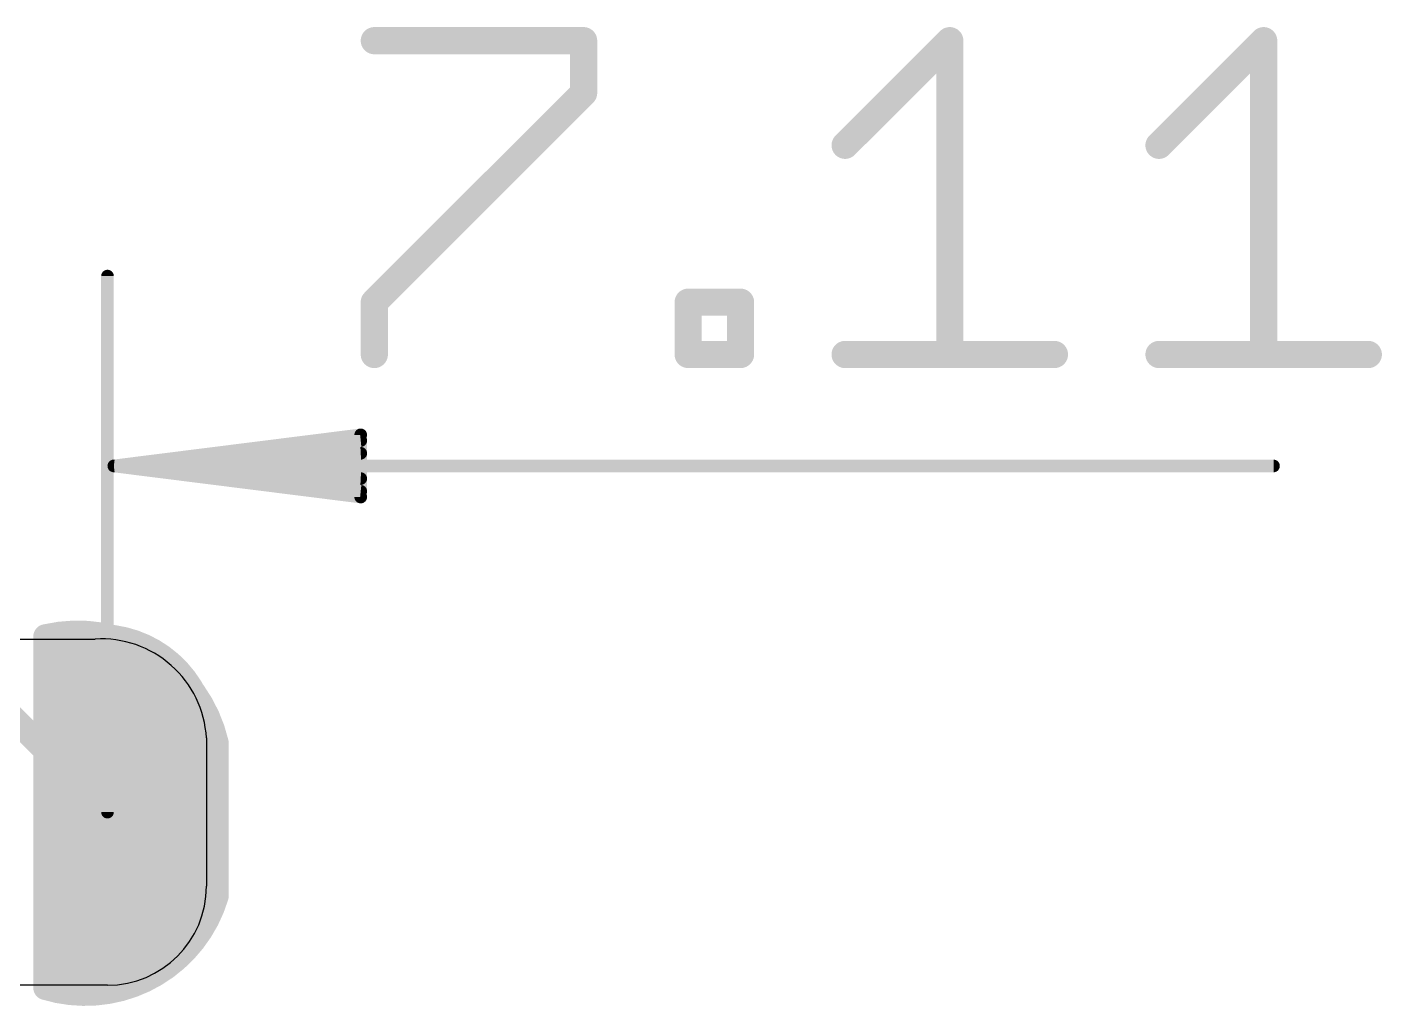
# Model space of a CAD drawing. Extents: x -8.8 to 16.6, y -2 to 8.1.
# Drawn here: x 2.73 to 16.64, y -1.99 to 8.06 of the extents above; entities that cross this region are included whole.
import ezdxf

# ---------------------------------------------------------------- set-up
doc = ezdxf.new("R2010")
doc.units = 0
for name, color, linetype in [('1', 12, 'CONTINUOUS'), ('16', 132, 'CONTINUOUS'), ('18', 110, 'CONTINUOUS'), ('20', 53, 'CONTINUOUS'), ('29', 253, 'CONTINUOUS'), ('30', 253, 'CONTINUOUS'), ('47', 253, 'CONTINUOUS')]:
    doc.layers.add(name, color=color, linetype=linetype)

# ---------------------------------------------------------------- blocks, each defined once
blk = doc.blocks.new('ROUNDV')
at = {"const_width": 0.5}
blk.add_lwpolyline([(0, -0.25, 1), (0, 0.25, 1), (0, -0.25)], format="xyb", dxfattribs=at)

msp = doc.modelspace()

# ---------------------------------------------------------------- linework, layer by layer
at = {"layer": '1', "const_width": 0.254}
for points in [[(3.4036, 1.8034), (2.921, 1.8034)], [(2.921, 1.8034), (2.921, -1.8034)], [(2.54, 1.016), (3.556, 0)], [(4.6736, -0.7366), (4.572, 0.762)]]:
    msp.add_lwpolyline(points, dxfattribs=at)
at = {"layer": '1'}
for points, const_width in [([(2.921, 1.8669, 1), (2.921, 1.7399)], 0.127), ([(2.9845, 1.8034, 1), (2.8575, 1.8034)], 0.127), ([(4.572, 0.762, 0.4142), (3.4036, 1.8034)], 0.254), ([(3.4, 1.8668, 1), (3.4072, 1.74)], 0.127), ([(3.4036, 1.7399, 1), (3.4036, 1.8669)], 0.127), ([(4.6354, 0.7663, 1), (4.5086, 0.7577)], 0.127), ([(4.5086, 0.7584, 1), (4.6354, 0.7656)], 0.127), ([(3.5111, -0.0449, 1), (3.6009, 0.0449)], 0.127), ([(2.921, -1.8034, 0.4144), (4.6736, -0.7366)], 0.254), ([(4.6102, -0.7409, 1), (4.737, -0.7323)], 0.127), ([(4.7353, -0.7516, 1), (4.6119, -0.7216)], 0.127), ([(2.936, -1.7417, 1), (2.906, -1.8651)], 0.127), ([(2.8575, -1.8034, 1), (2.9845, -1.8034)], 0.127)]:
    msp.add_lwpolyline(points, format="xyb", dxfattribs=dict(at, const_width=const_width))
at = {"layer": '16'}
for points, const_width in [([(4.6736, 0.7112, 0.4142), (2.921, 1.8034)], 0.254), ([(2.9066, 1.8653, 1), (2.9354, 1.7415)], 0.127), ([(2.9845, 1.8034, 1), (2.8575, 1.8034)], 0.127), ([(4.7371, 0.7112, 1), (4.6101, 0.7112)], 0.127), ([(4.6117, 0.6968, 1), (4.7355, 0.7256)], 0.127), ([(2.921, -1.8034, 0.4144), (4.6736, -0.8636)], 0.254), ([(4.6101, -0.8636, 1), (4.7371, -0.8636)], 0.127), ([(4.7344, -0.8819, 1), (4.6128, -0.8453)], 0.127), ([(2.9394, -1.7426, 1), (2.9026, -1.8642)], 0.127), ([(2.8575, -1.8034, 1), (2.9845, -1.8034)], 0.127)]:
    msp.add_lwpolyline(points, format="xyb", dxfattribs=dict(at, const_width=const_width))
at = {"layer": '16', "const_width": 0.254}
for points in [[(2.921, 1.8034), (2.921, -1.8034)], [(4.6736, -0.8636), (4.6736, 0.7112)]]:
    msp.add_lwpolyline(points, dxfattribs=at)
at = {"layer": '20'}
for p, q in [((-3.429, 1.778), (3.429, 1.778)), ((4.572, 0.762), (4.572, -0.762)), ((3.556, -1.778), (-3.302, -1.778))]:
    msp.add_line(p, q, dxfattribs=at)
for centre, radius, start, end in [((3.4925, 0.6985), 1.0814, 3.3665, 93.3665), ((3.556, -0.762), 1.016, 270, 0)]:
    msp.add_arc(centre, radius, start, end, dxfattribs=at)
at = {"layer": '29', "const_width": 0.254}
for points in [[(2.921, -1.778), (2.921, 1.778)], [(2.921, 1.778), (3.302, 1.778)], [(3.302, 1.778), (3.5225, 1.7587)], [(3.5225, 1.7587), (3.7364, 1.7014)], [(3.7364, 1.7014), (3.937, 1.6079)], [(3.937, 1.6079), (4.1183, 1.4809)], [(2.921, 1.524), (4.0568, 1.524)], [(4.1183, 1.4809), (4.2749, 1.3243)], [(2.921, 1.27), (4.3129, 1.27)], [(4.2749, 1.3243), (4.4019, 1.143)], [(4.4019, 1.143), (4.4954, 0.9424)], [(2.921, 1.016), (4.4611, 1.016)], [(4.4954, 0.9424), (4.5527, 0.7285)], [(2.921, 0.762), (4.5437, 0.762)], [(4.5527, 0.7285), (4.572, 0.508)], [(2.921, 0.508), (4.572, 0.508)], [(4.572, 0.508), (4.572, -0.635)], [(2.921, 0.254), (4.572, 0.254)], [(2.921, 0), (4.572, 0)], [(2.921, -0.254), (4.572, -0.254)], [(2.921, -0.508), (4.572, -0.508)], [(4.572, -0.635), (4.5067, -0.8737)], [(2.921, -0.762), (4.5372, -0.762)], [(4.5067, -0.8737), (4.4009, -1.0975)], [(2.921, -1.016), (4.4394, -1.016)], [(4.4009, -1.0975), (4.2578, -1.2995)], [(2.921, -1.27), (4.2787, -1.27)], [(4.2578, -1.2995), (4.0819, -1.4736)], [(4.0819, -1.4736), (3.8784, -1.6144)], [(2.921, -1.524), (4.009, -1.524)], [(3.8784, -1.6144), (3.6535, -1.7178)], [(3.1674, -1.8009), (2.921, -1.778)], [(2.921, -1.778), (3.4241, -1.778)], [(3.4141, -1.7806), (3.1674, -1.8009)], [(3.6535, -1.7178), (3.4141, -1.7806)]]:
    msp.add_lwpolyline(points, dxfattribs=at)
at = {"layer": '29', "const_width": 0.127}
for points in [[(2.9845, 1.778, 1), (2.8575, 1.778)], [(2.921, 1.8415, 1), (2.921, 1.7145)], [(3.3075, 1.8413, 1), (3.2965, 1.7147)], [(3.302, 1.7145, 1), (3.302, 1.8415)], [(3.539, 1.82, 1), (3.5061, 1.6974)], [(3.517, 1.6954, 1), (3.5281, 1.822)], [(3.7632, 1.759, 1), (3.7095, 1.6439)], [(3.7199, 1.6401, 1), (3.7528, 1.7627)], [(3.9734, 1.6599, 1), (3.9006, 1.5558)], [(3.9102, 1.5503, 1), (3.9638, 1.6654)], [(2.921, 1.5875, 1), (2.921, 1.4605)], [(4.1632, 1.5258, 1), (4.0734, 1.436)], [(4.0568, 1.4605, 1), (4.0568, 1.5875)], [(4.0819, 1.4289, 1), (4.1548, 1.5329)], [(2.921, 1.3335, 1), (2.921, 1.2065)], [(4.3269, 1.3608, 1), (4.2229, 1.2879)], [(4.23, 1.2794, 1), (4.3198, 1.3692)], [(4.3129, 1.2065, 1), (4.3129, 1.3335)], [(4.4594, 1.1698, 1), (4.3443, 1.1162)], [(2.921, 1.0795, 1), (2.921, 0.9525)], [(4.3498, 1.1066, 1), (4.4539, 1.1794)], [(4.4611, 0.9525, 1), (4.4611, 1.0795)], [(4.5567, 0.9588, 1), (4.4341, 0.9259)], [(4.4379, 0.9155, 1), (4.553, 0.9692)], [(2.921, 0.8255, 1), (2.921, 0.6985)], [(4.616, 0.7341, 1), (4.4894, 0.723)], [(4.5437, 0.6985, 1), (4.5437, 0.8255)], [(4.4914, 0.7121, 1), (4.614, 0.745)], [(2.921, 0.5715, 1), (2.921, 0.4445)], [(4.6355, 0.508, 1), (4.5085, 0.508)], [(4.5087, 0.5025, 1), (4.6353, 0.5135)], [(4.572, 0.4445, 1), (4.572, 0.5715)], [(2.921, 0.3175, 1), (2.921, 0.1905)], [(4.572, 0.1905, 1), (4.572, 0.3175)], [(2.921, 0.0635, 1), (2.921, -0.0635)], [(4.572, -0.0635, 1), (4.572, 0.0635)], [(2.921, -0.1905, 1), (2.921, -0.3175)], [(4.572, -0.3175, 1), (4.572, -0.1905)], [(2.921, -0.4445, 1), (2.921, -0.5715)], [(4.572, -0.5715, 1), (4.572, -0.4445)], [(4.6332, -0.6518, 1), (4.5108, -0.6182)], [(2.921, -0.6985, 1), (2.921, -0.8255)], [(4.5085, -0.635, 1), (4.6355, -0.635)], [(4.5372, -0.8255, 1), (4.5372, -0.6985)], [(4.4454, -0.857, 1), (4.5679, -0.8905)], [(4.5641, -0.9009, 1), (4.4493, -0.8466)], [(2.921, -0.9525, 1), (2.921, -1.0795)], [(4.4527, -1.1342, 1), (4.3491, -1.0608)], [(4.4394, -1.0795, 1), (4.4394, -0.9525)], [(4.3435, -1.0703, 1), (4.4583, -1.1246)], [(2.921, -1.2065, 1), (2.921, -1.3335)], [(4.206, -1.2628, 1), (4.3097, -1.3362)], [(4.3025, -1.3446, 1), (4.2132, -1.2543)], [(4.2787, -1.3335, 1), (4.2787, -1.2065)], [(4.0372, -1.4284, 1), (4.1266, -1.5187)], [(4.118, -1.5258, 1), (4.0458, -1.4213)], [(2.921, -1.4605, 1), (2.921, -1.5875)], [(3.8423, -1.5622, 1), (3.9145, -1.6666)], [(3.9049, -1.6721, 1), (3.8519, -1.5567)], [(4.009, -1.5875, 1), (4.009, -1.4605)], [(2.9269, -1.7148, 1), (2.9151, -1.8412)], [(2.921, -1.7145, 1), (2.921, -1.8415)], [(3.398, -1.7192, 1), (3.4302, -1.842)], [(3.4193, -1.8439, 1), (3.4089, -1.7173)], [(3.4241, -1.8415, 1), (3.4241, -1.7145)], [(3.627, -1.6601, 1), (3.6801, -1.7755)], [(3.6696, -1.7793, 1), (3.6374, -1.6564)], [(2.8575, -1.778, 1), (2.9845, -1.778)], [(3.1622, -1.7376, 1), (3.1726, -1.8642)], [(3.1616, -1.8641, 1), (3.1733, -1.7377)]]:
    msp.add_lwpolyline(points, format="xyb", dxfattribs=at)
at = {"layer": '30', "const_width": 0.254}
for points in [[(2.921, -1.778), (2.921, 1.778)], [(2.921, 1.778), (3.429, 1.778)], [(3.429, 1.778), (3.6375, 1.7486)], [(3.6375, 1.7486), (3.8378, 1.6835)], [(3.8378, 1.6835), (4.0237, 1.5846)], [(4.0237, 1.5846), (4.1897, 1.4549)], [(2.921, 1.524), (4.1013, 1.524)], [(4.1897, 1.4549), (4.3306, 1.2984)], [(2.921, 1.27), (4.3483, 1.27)], [(4.3306, 1.2984), (4.4421, 1.1198)], [(2.921, 1.016), (4.484, 1.016)], [(4.4421, 1.1198), (4.521, 0.9245)], [(4.521, 0.9245), (4.5647, 0.7185)], [(2.921, 0.762), (4.5555, 0.762)], [(4.5647, 0.7185), (4.572, 0.508)], [(2.921, 0.508), (4.572, 0.508)], [(4.572, 0.508), (4.572, -0.635)], [(2.921, 0.254), (4.572, 0.254)], [(2.921, 0), (4.572, 0)], [(2.921, -0.254), (4.572, -0.254)], [(2.921, -0.508), (4.572, -0.508)], [(4.572, -0.635), (4.5067, -0.8737)], [(2.921, -0.762), (4.5372, -0.762)], [(4.5067, -0.8737), (4.4009, -1.0975)], [(2.921, -1.016), (4.4394, -1.016)], [(4.4009, -1.0975), (4.2578, -1.2995)], [(2.921, -1.27), (4.2787, -1.27)], [(4.2578, -1.2995), (4.0819, -1.4736)], [(4.0819, -1.4736), (3.8784, -1.6144)], [(2.921, -1.524), (4.009, -1.524)], [(3.8784, -1.6144), (3.6535, -1.7178)], [(3.1674, -1.8009), (2.921, -1.778)], [(2.921, -1.778), (3.4241, -1.778)], [(3.4141, -1.7806), (3.1674, -1.8009)], [(3.6535, -1.7178), (3.4141, -1.7806)]]:
    msp.add_lwpolyline(points, dxfattribs=at)
at = {"layer": '30', "const_width": 0.127}
for points in [[(2.9845, 1.778, 1), (2.8575, 1.778)], [(2.921, 1.8415, 1), (2.921, 1.7145)], [(3.4379, 1.8409, 1), (3.4201, 1.7151)], [(3.429, 1.7145, 1), (3.429, 1.8415)], [(3.6572, 1.809, 1), (3.6179, 1.6883)], [(3.6287, 1.6858, 1), (3.6464, 1.8115)], [(3.8676, 1.7396, 1), (3.808, 1.6275)], [(3.8182, 1.6231, 1), (3.8575, 1.7439)], [(4.0628, 1.6346, 1), (3.9846, 1.5346)], [(3.9939, 1.5285, 1), (4.0536, 1.6407)], [(2.921, 1.5875, 1), (2.921, 1.4605)], [(4.1013, 1.4605, 1), (4.1013, 1.5875)], [(4.2369, 1.4974, 1), (4.1425, 1.4124)], [(4.1506, 1.4049, 1), (4.2288, 1.5049)], [(2.921, 1.3335, 1), (2.921, 1.2065)], [(4.3844, 1.332, 1), (4.2767, 1.2647)], [(4.2834, 1.2559, 1), (4.3777, 1.3409)], [(4.3483, 1.2065, 1), (4.3483, 1.3335)], [(2.921, 1.0795, 1), (2.921, 0.9525)], [(4.501, 1.1435, 1), (4.3832, 1.096)], [(4.3883, 1.0861, 1), (4.496, 1.1534)], [(4.484, 0.9525, 1), (4.484, 1.0795)], [(4.5831, 0.9377, 1), (4.4588, 0.9113)], [(4.4621, 0.9007, 1), (4.5798, 0.9483)], [(2.921, 0.8255, 1), (2.921, 0.6985)], [(4.6282, 0.7207, 1), (4.5012, 0.7163)], [(4.5555, 0.6985, 1), (4.5555, 0.8255)], [(4.5026, 0.7053, 1), (4.6268, 0.7317)], [(2.921, 0.5715, 1), (2.921, 0.4445)], [(4.6355, 0.508, 1), (4.5085, 0.508)], [(4.5085, 0.5058, 1), (4.6355, 0.5102)], [(4.572, 0.4445, 1), (4.572, 0.5715)], [(2.921, 0.3175, 1), (2.921, 0.1905)], [(4.572, 0.1905, 1), (4.572, 0.3175)], [(2.921, 0.0635, 1), (2.921, -0.0635)], [(4.572, -0.0635, 1), (4.572, 0.0635)], [(2.921, -0.1905, 1), (2.921, -0.3175)], [(4.572, -0.3175, 1), (4.572, -0.1905)], [(2.921, -0.4445, 1), (2.921, -0.5715)], [(4.572, -0.5715, 1), (4.572, -0.4445)], [(4.6332, -0.6518, 1), (4.5108, -0.6182)], [(2.921, -0.6985, 1), (2.921, -0.8255)], [(4.5085, -0.635, 1), (4.6355, -0.635)], [(4.5372, -0.8255, 1), (4.5372, -0.6985)], [(4.4454, -0.857, 1), (4.5679, -0.8905)], [(4.5641, -0.9009, 1), (4.4493, -0.8466)], [(2.921, -0.9525, 1), (2.921, -1.0795)], [(4.4527, -1.1342, 1), (4.3491, -1.0608)], [(4.4394, -1.0795, 1), (4.4394, -0.9525)], [(4.3435, -1.0703, 1), (4.4583, -1.1246)], [(2.921, -1.2065, 1), (2.921, -1.3335)], [(4.206, -1.2628, 1), (4.3097, -1.3362)], [(4.3025, -1.3446, 1), (4.2132, -1.2543)], [(4.2787, -1.3335, 1), (4.2787, -1.2065)], [(4.0372, -1.4284, 1), (4.1266, -1.5187)], [(4.118, -1.5258, 1), (4.0458, -1.4213)], [(2.921, -1.4605, 1), (2.921, -1.5875)], [(3.8423, -1.5622, 1), (3.9145, -1.6666)], [(3.9049, -1.6721, 1), (3.8519, -1.5567)], [(4.009, -1.5875, 1), (4.009, -1.4605)], [(2.9269, -1.7148, 1), (2.9151, -1.8412)], [(2.921, -1.7145, 1), (2.921, -1.8415)], [(3.398, -1.7192, 1), (3.4302, -1.842)], [(3.4193, -1.8439, 1), (3.4089, -1.7173)], [(3.4241, -1.8415, 1), (3.4241, -1.7145)], [(3.627, -1.6601, 1), (3.6801, -1.7755)], [(3.6696, -1.7793, 1), (3.6374, -1.6564)], [(2.8575, -1.778, 1), (2.9845, -1.778)], [(3.1622, -1.7376, 1), (3.1726, -1.8642)], [(3.1616, -1.8641, 1), (3.1733, -1.7377)]]:
    msp.add_lwpolyline(points, format="xyb", dxfattribs=at)
at = {"layer": '47'}
for points, const_width in [([(6.2957, 7.9241), (8.4446, 7.9241)], 0.2794), ([(8.4446, 7.9241), (8.4446, 7.3868)], 0.2794), ([(11.1298, 6.8496), (12.2043, 7.9241)], 0.2794), ([(12.2043, 7.9241), (12.2043, 4.7007)], 0.2794), ([(14.3526, 6.8496), (15.427, 7.9241)], 0.2794), ([(15.427, 7.9241), (15.427, 4.7007)], 0.2794), ([(8.4446, 7.3868), (6.2957, 5.2379)], 0.2794), ([(3.556, 0), (3.556, 5.506)], 0.13), ([(6.2957, 5.2379), (6.2957, 4.7007)], 0.2794), ([(9.5185, 4.7007), (9.5185, 5.2379)], 0.2794), ([(9.5185, 5.2379), (10.0557, 5.2379)], 0.2794), ([(10.0557, 5.2379), (10.0557, 4.7007)], 0.2794), ([(10.0557, 4.7007), (9.5185, 4.7007)], 0.2794), ([(11.1298, 4.7007), (13.2787, 4.7007)], 0.2794), ([(14.3526, 4.7007), (16.5015, 4.7007)], 0.2794), ([(3.621, 3.556), (6.156, 3.8752)], 0.13), ([(6.156, 3.8752), (6.156, 3.2368)], 0.13), ([(3.621, 3.556), (6.156, 3.816)], 0.13), ([(3.621, 3.556), (6.156, 3.686)], 0.13), ([(3.621, 3.556), (15.5282, 3.556)], 0.13), ([(6.156, 3.2368), (3.621, 3.556)], 0.13), ([(6.156, 3.426), (3.621, 3.556)], 0.13), ([(6.156, 3.296), (3.621, 3.556)], 0.13)]:
    msp.add_lwpolyline(points, dxfattribs=dict(at, const_width=const_width))
for points, const_width in [([(6.2957, 7.9939, 1), (6.2957, 7.8542)], 0.1397), ([(8.5145, 7.9241, 1), (8.3748, 7.9241)], 0.1397), ([(8.4446, 7.8542, 1), (8.4446, 7.9939)], 0.1397), ([(12.2741, 7.9241, 1), (12.1344, 7.9241)], 0.1397), ([(12.2537, 7.8747, 1), (12.1549, 7.9734)], 0.1397), ([(15.4969, 7.9241, 1), (15.3572, 7.9241)], 0.1397), ([(15.4764, 7.8747, 1), (15.3776, 7.9734)], 0.1397), ([(8.494, 7.3374, 1), (8.3952, 7.4362)], 0.1397), ([(8.3748, 7.3868, 1), (8.5145, 7.3868)], 0.1397), ([(11.0804, 6.899, 1), (11.1792, 6.8002)], 0.1397), ([(14.3032, 6.899, 1), (14.402, 6.8002)], 0.1397), ([(3.5885, 5.506, 1), (3.5235, 5.506)], 0.065), ([(6.2463, 5.2873, 1), (6.3451, 5.1885)], 0.1397), ([(6.3655, 5.2379, 1), (6.2259, 5.2379)], 0.1397), ([(9.5185, 5.3078, 1), (9.5185, 5.1681)], 0.1397), ([(9.5883, 5.2379, 1), (9.4486, 5.2379)], 0.1397), ([(10.1255, 5.2379, 1), (9.9858, 5.2379)], 0.1397), ([(10.0557, 5.1681, 1), (10.0557, 5.3078)], 0.1397), ([(6.2259, 4.7007, 1), (6.3655, 4.7007)], 0.1397), ([(9.5185, 4.7706, 1), (9.5185, 4.6309)], 0.1397), ([(9.4486, 4.7007, 1), (9.5883, 4.7007)], 0.1397), ([(9.9858, 4.7007, 1), (10.1255, 4.7007)], 0.1397), ([(10.0557, 4.6309, 1), (10.0557, 4.7706)], 0.1397), ([(11.1298, 4.7706, 1), (11.1298, 4.6309)], 0.1397), ([(12.1344, 4.7007, 1), (12.2741, 4.7007)], 0.1397), ([(13.2787, 4.6309, 1), (13.2787, 4.7706)], 0.1397), ([(14.3526, 4.7706, 1), (14.3526, 4.6309)], 0.1397), ([(15.3572, 4.7007, 1), (15.4969, 4.7007)], 0.1397), ([(16.5015, 4.6309, 1), (16.5015, 4.7706)], 0.1397), ([(6.1885, 3.8752, 1), (6.1235, 3.8752)], 0.065), ([(6.1601, 3.843, 1), (6.1519, 3.9075)], 0.065), ([(6.1593, 3.7837, 1), (6.1527, 3.8483)], 0.065), ([(3.621, 3.5885, 1), (3.621, 3.5235)], 0.065), ([(3.6251, 3.5882, 1), (3.6169, 3.5238)], 0.065), ([(3.6193, 3.5885, 1), (3.6227, 3.5235)], 0.065), ([(3.6227, 3.5885, 1), (3.6193, 3.5235)], 0.065), ([(3.6243, 3.5883, 1), (3.6177, 3.5237)], 0.065), ([(3.6177, 3.5883, 1), (3.6243, 3.5237)], 0.065), ([(3.6169, 3.5882, 1), (3.6251, 3.5238)], 0.065), ([(6.1577, 3.6535, 1), (6.1543, 3.7185)], 0.065), ([(15.5282, 3.5235, 1), (15.5282, 3.5885)], 0.065), ([(6.1543, 3.3935, 1), (6.1577, 3.4585)], 0.065), ([(6.1527, 3.2637, 1), (6.1593, 3.3283)], 0.065), ([(6.1235, 3.2368, 1), (6.1885, 3.2368)], 0.065), ([(6.1519, 3.2045, 1), (6.1601, 3.269)], 0.065), ([(3.5235, 0, 1), (3.5885, 0)], 0.065)]:
    msp.add_lwpolyline(points, format="xyb", dxfattribs=dict(at, const_width=const_width))

# ---------------------------------------------------------------- block references
at = {"layer": '18', "xscale": 1.5, "yscale": 1.5}
msp.add_blockref('ROUNDV', (3.556, 0), dxfattribs=at)
msp.add_blockref('ROUNDV', (3.556, 0), dxfattribs=at)

doc.saveas('drawing.dxf')
